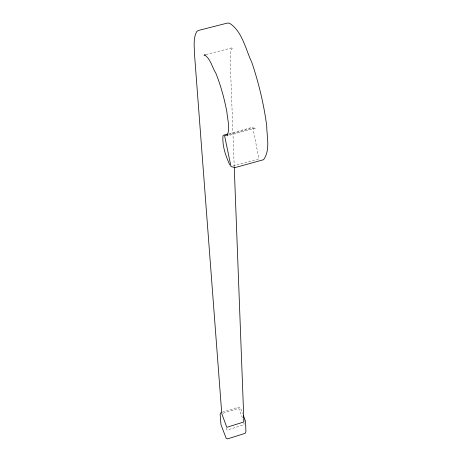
<?xml version="1.0" encoding="UTF-8"?>
<svg xmlns="http://www.w3.org/2000/svg" width="462" height="462" viewBox="0 0 462 462"><rect width="100%" height="100%" fill="white"/><g stroke="black" fill="none" stroke-linecap="round" stroke-linejoin="round"><path stroke-width="0.35" stroke-dasharray="2.31 1.73" d="M223.134 413.224L238.785 408.333L243.682 421.292M222.332 412.196L238.738 407.074L240.431 407.894L242.631 413.692M233.039 166.031L258.922 158.876L252.899 127.957L251.859 127.472L228.453 133.824M228.719 134.523L252.899 127.957L255.798 128.095L227.835 135.701M206.052 54.556L232.854 47.609C229.302 50.329 230.434 55.81 230.163 59.742L234.211 166.308M226.276 428.164L226.992 430.11L244.028 424.745L243.953 422.638"/><path stroke-width="0.69" d="M227.148 135.886C230.255 128.136 227.558 119.606 226.825 111.648C224.307 98.527 220.796 85.603 215.852 73.181C212.15 67.383 210.776 59.367 204.955 55.14L203.99 55.088L205.365 54.735M220.969 412.624L220.137 414.16L220.963 424.63L226.178 438.311L227.547 438.9L245.126 433.339L245.923 431.808L245.559 421.425L243.364 415.627M227.766 134.015L223.637 135.135L222.984 135.718C222.112 145.761 225.675 155.908 229.828 164.94M227.339 134.898L224.572 135.649L230.994 166.597L235.181 167.562L263.606 159.696C270.484 149.948 266.811 137.075 266.741 126.022C263.906 104.354 258.732 83.073 251.819 62.353C245.553 49.342 242.435 31.491 229.452 23.169L227.292 23.1L198.204 30.527L196.639 31.682C193.041 38.577 194.358 46.801 194.514 54.285L221.772 413.646L226.802 427.327L243.924 421.939L234.24 167.03"/></g></svg>
